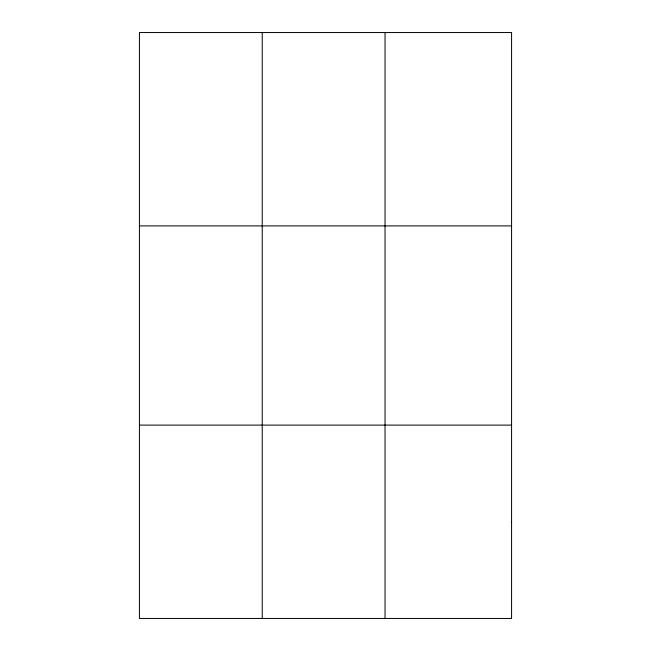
<?xml version="1.0" encoding="UTF-8"?>
<svg xmlns="http://www.w3.org/2000/svg" width="651" height="651" viewBox="0 0 651 651"><rect width="100%" height="100%" fill="white"/><g stroke="black" fill="none" stroke-linecap="round" stroke-linejoin="round"><path stroke-width="0.98" d="M262.239 618.45L262.239 32.55M385.042 618.45L385.042 32.55M139.428 225.897L511.572 225.897M139.428 425.103L511.572 425.103M511.572 521.777L511.572 618.45L139.428 618.45L139.428 32.55L511.572 32.55L511.572 521.777"/></g></svg>
